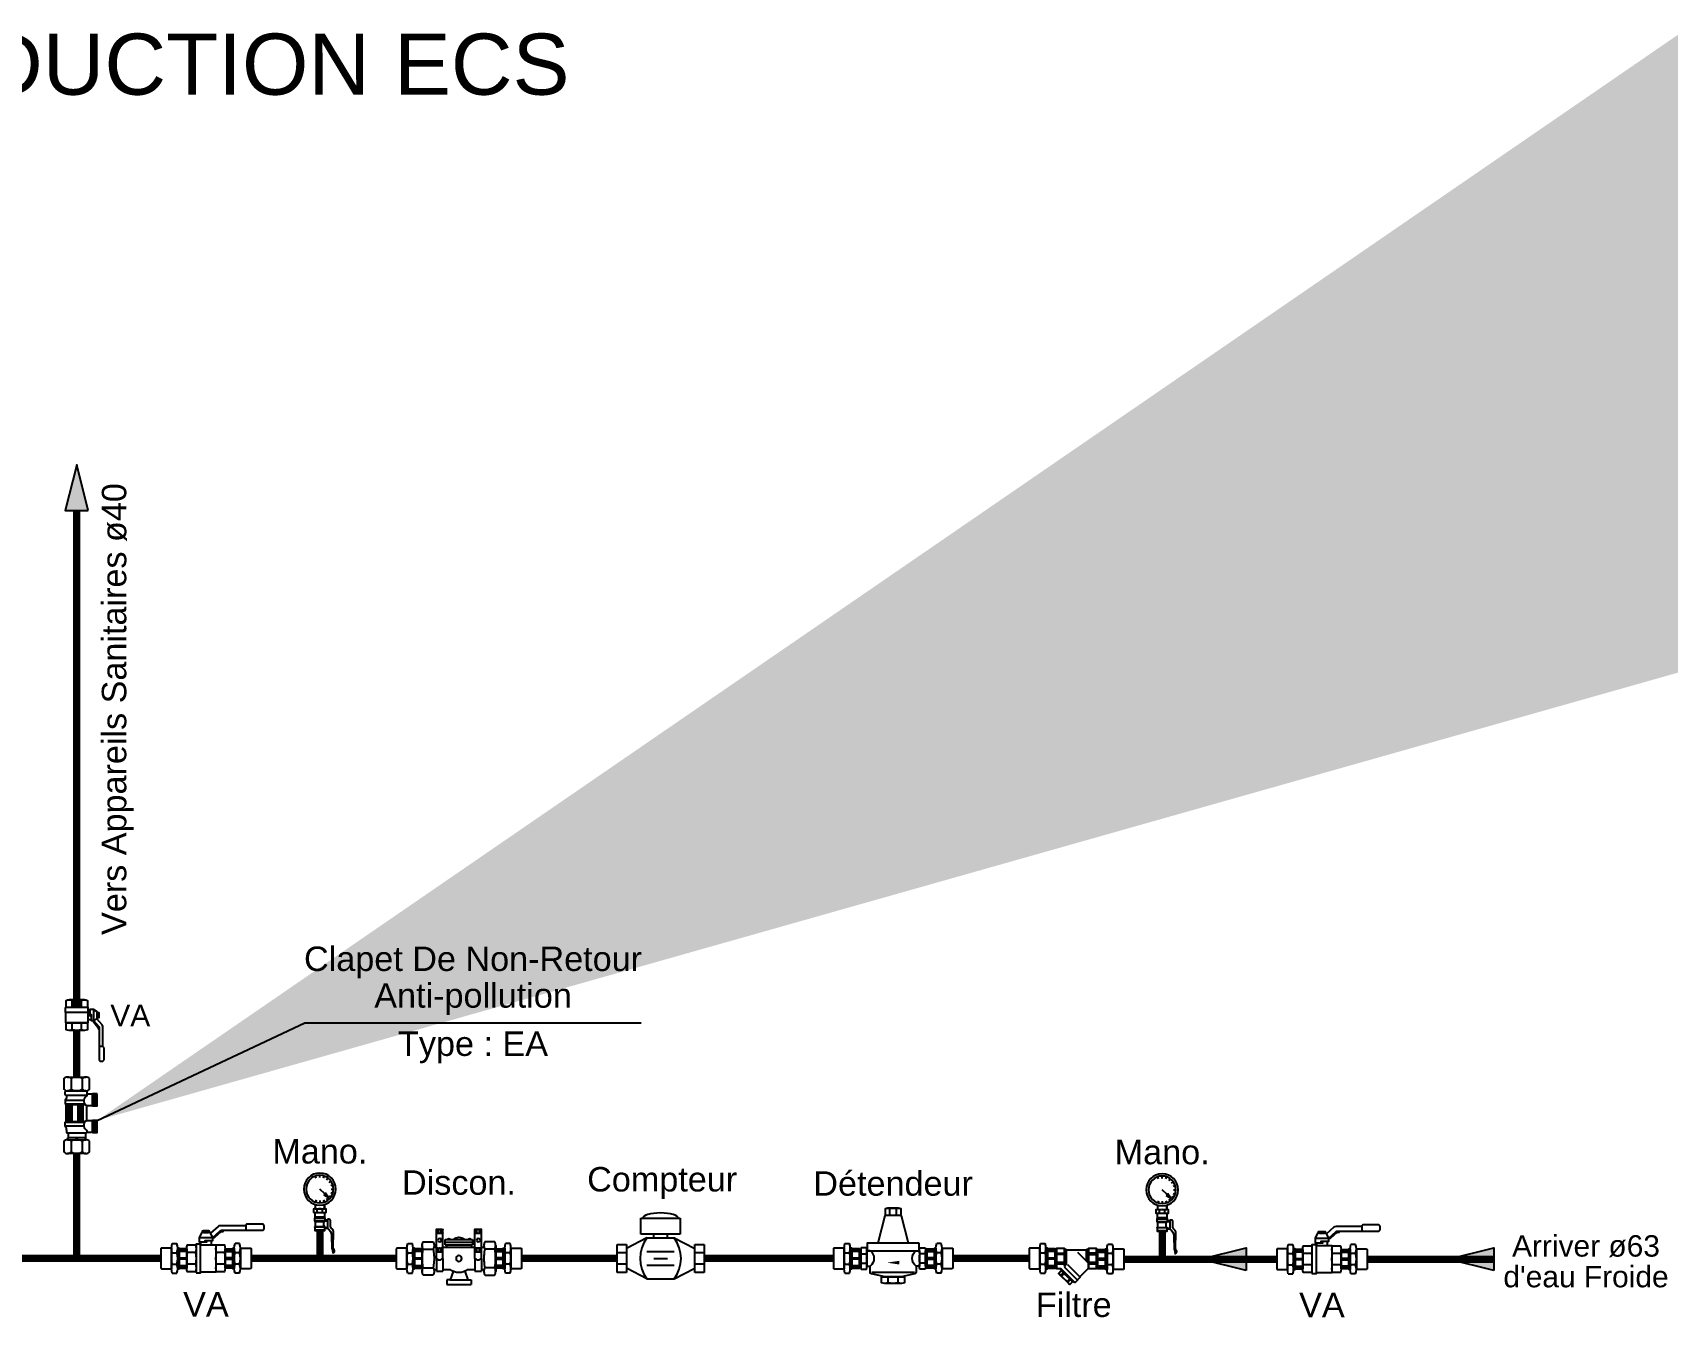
# Model space of a CAD drawing. Header units: metres. Extents: x -101133.8 to -101066.7, y -24899.3 to -24824.7.
# Drawn here: x -101072.09 to -101066.74, y -24846.72 to -24842.52 of the extents above; entities that cross this region are included whole.
import ezdxf
from ezdxf.enums import TextEntityAlignment as Align

# ---------------------------------------------------------------- set-up
doc = ezdxf.new("R2010")
doc.units = ezdxf.units.M
doc.header["$LTSCALE"] = 0.2
for name, color, linetype in [('CMT-PLB-EC-U', 1, 'Continuous'), ('CMT_PLMB_EAU_FROIDE', 150, 'Continuous'), ('CMT_PLMB_ROBINETTERIE_EAU_FROIDE', 150, 'Continuous')]:
    doc.layers.add(name, color=color, linetype=linetype)
doc.styles.add('Arial', font='arial.ttf')
doc.styles.get("Standard").update_dxf_attribs({"font": 'arial.ttf'})
doc.linetypes.add('EAU_FROIDE', pattern='A,12.7,-5.08,["EF",Standard,S=2.54,R=0,X=-2.54,Y=-1.27],-5.08', length=22.86)
doc.dimstyles.new('ISO-25', dxfattribs={"dimtxt": 2.5, "dimasz": 2.5, "dimexe": 1.25, "dimexo": 0.625, "dimtad": 1, "dimtxsty": 'Standard', "dimcen": 2.5, "dimadec": 0, "dimazin": 0, "dimtfac": 1, "dimtmove": 0, "dimatfit": 3, "dimfxl": 1, "dimarcsym": 0})

# ---------------------------------------------------------------- blocks, each defined once
blk = doc.blocks.new('ecrou')
blk.add_lwpolyline([(0.3, 3, -0.15), (0.3, 7), (3.7, 7, -0.15), (3.7, 3, -0.1), (3.7, -3, -0.15), (3.7, -7), (0.3, -7, -0.15), (0.3, -3, -0.1)], format="xyb", close=True)
for points in [[(0, 5), (0, -5)], [(3.7, 3), (0.3, 3)], [(4, 5), (4, -5)], [(3.7, -3), (0.3, -3)]]:
    blk.add_lwpolyline(points)
blk = doc.blocks.new('A$C7AEA77E3')
for p, q in [((-192.5, 107), (-192.5, 92)), ((-80, 59), (-80, 45)), ((-45, 54), (-45, 47))]:
    blk.add_line(p, q)
for points in [[(-85, 69), (-109.1, 90.7, 0.185339), (-112.5, 92), (-247.5, 92, -0.414214), (-252.5, 97), (-252.5, 107, -0.414214), (-247.5, 112), (-197.5, 112, -0.414214), (-192.5, 107), (-108.6, 107, -0.185339), (-101.9, 104.4), (-77.7, 82.6)], [(-85, 69), (-90.2, 69, -0.185339), (-91.5, 69.5), (-111.2, 87.2, 0.185339), (-113.2, 88), (-117.5, 88, -0.414214), (-120.5, 91), (-120.5, 92)]]:
    blk.add_lwpolyline(points, format="xyb")
for points in [[(-85, 69), (-76.5, 84.7), (-48.5, 84.7), (-40, 69)], [(-30, -47), (-45, -47), (-45, 47), (-30, 47)]]:
    blk.add_lwpolyline(points, close=True)
for points in [[(-59.5, 54), (-59.5, 59), (-85, 59), (-85, 69)], [(-40, 69), (-40, 54), (-65.5, 54), (-65.5, 59)], [(-125, 31.5), (-125, -31.5)], [(-123.1, 18.9), (-96.9, 18.9)], [(-45, 45), (-95, 45), (-95, 45), (-95, -45), (-95, -45), (-95, -45), (-45, -45)], [(-95, 31.5), (-95, -31.5)], [(-30, 31.5), (-30, -31.5)], [(-28.1, 18.9), (-1.9, 18.9)], [(0, 31.5), (0, -31.5)], [(-123.1, -18.9), (-96.9, -18.9)], [(-28.1, -18.9), (-1.9, -18.9)]]:
    blk.add_lwpolyline(points)
for points in [[(-96.9, 18.9, 0.15), (-96.9, 44.1), (-123.1, 44.1, 0.15), (-123.1, 18.9, 0.1), (-123.1, -18.9, 0.15), (-123.1, -44.1), (-96.9, -44.1, 0.15), (-96.9, -18.9, 0.1)], [(-1.9, 18.9, 0.15), (-1.9, 44.1), (-28.1, 44.1, 0.15), (-28.1, 18.9, 0.1), (-28.1, -18.9, 0.15), (-28.1, -44.1), (-1.9, -44.1, 0.15), (-1.9, -18.9, 0.1)]]:
    blk.add_lwpolyline(points, format="xyb", close=True)
at = {"extrusion": (0, 0, -1), "xscale": 1.5714285714286, "yscale": 1.5714285714286, "zscale": -1.5714285714286, "rotation": 90}
blk.add_blockref('ecrou', (62.5, 84.7), dxfattribs=at)
blk = doc.blocks.new('Sens')
blk.add_lwpolyline([(0, -25), (-100, 0), (0, 25)], close=True)
blk.add_solid([(-100, 0), (0, 25), (0, -25)])
blk = doc.blocks.new('A$C225B042B')
blk.add_lwpolyline([(-50, 0), (0, 0)])
at = {"xscale": -0.375, "yscale": 0.375, "zscale": 0.375, "rotation": 180}
blk.add_blockref('Sens', (-50, 0), dxfattribs=at)
blk = doc.blocks.new('A$C02617CCC')
for points in [[(-30.3, 159), (-36.4, 163.5)], [(-22, 167.3), (-26.5, 173.4)], [(-11.6, 172.7), (-13.9, 179.8)], [(0, 174.5), (0, 182)], [(11.6, 172.7), (13.9, 179.8)], [(-37.5, 137), (-45, 137)], [(-35.7, 148.6), (-42.8, 150.9)], [(-35.7, 125.4), (-42.8, 123.1)], [(-30.3, 115), (-36.4, 110.5)], [(-22, 106.7), (-26.5, 100.6)], [(-15, 86.7), (-15, 72)], [(15, 86.7), (15, 72), (-15, 72), (-15, 86.7)], [(15, 45), (15, 60), (-15, 60), (-15, 45)], [(-11.6, 101.3), (-13.9, 94.2)], [(0, 99.5), (0, 92)], [(11.6, 101.3), (13.9, 94.2)], [(15, 86.7), (15, 72)], [(-16.3, 36), (-24.7, 36)], [(-16.3, 33.3), (-24.7, 33.3)], [(-16.3, 11.7), (-24.7, 11.7)], [(-16.3, 9), (-24.7, 9)]]:
    blk.add_lwpolyline(points)
blk.add_lwpolyline([(-24.7, 38), (-24.7, 7.7, 0.260392), (-38.3, -15), (-39.3, -58.1), (-40.3, -58.1), (-42.2, -72, -0.628085), (-46.3, -62, 0.144704), (-43.4, -54.1), (-44.8, -3.8, -0.213854), (-40.4, 6.4, 0.040121), (-34.9, 12.2), (-34.9, 32.6, -0.414214), (-29.5, 38), (-24.7, 38)], format="xyb")
for points in [[(-15, 43.7, 0.414214), (-16.3, 42.3), (16.4, 42.3, 0.414214), (15, 43.7)], [(-15, 30.9, -0.414214), (-16.3, 32.3), (16.4, 32.3, -0.414214), (15, 30.9)], [(-15, 14.1, 0.414214), (-16.3, 12.7), (16.4, 12.7, 0.414214), (15, 14.1)], [(-15, 1.3, -0.414214), (-16.3, 2.7), (16.4, 2.7, -0.414214), (15, 1.3)], [(-15, 30.9), (15, 30.9), (15, 14.1), (-15, 14.1, 0.294557)]]:
    blk.add_lwpolyline(points, format="xyb", close=True)
for points in [[(16.4, 32.3), (16.4, 42.3), (-16.3, 42.3), (-16.3, 32.3)], [(16.4, 12.7), (16.4, 2.7), (-16.3, 2.7), (-16.3, 12.7)], [(15, 43.7), (-15, 43.7), (-15, 45), (15, 45)], [(15, 1.3), (-15, 1.3), (-15, 0), (15, 0)]]:
    blk.add_lwpolyline(points, close=True)
for radius in [52.5, 45]:
    blk.add_circle((0, 137), radius)
at = {"extrusion": (0, 0, -1), "xscale": 0.45, "yscale": 0.45, "zscale": -0.45, "rotation": 135.0000000000001}
blk.add_blockref('A$C225B042B', (0, 137), dxfattribs=at)
at = {"xscale": 3, "yscale": 3, "zscale": 3, "rotation": 270}
blk.add_blockref('ecrou', (0, 72), dxfattribs=at)
blk = doc.blocks.new('A$C3BA637DA')
for p, q in [((46.5, 0), (46.5, 95.5)), ((67.9, 83.2), (46.5, 83.2)), ((52.5, 96.2), (47.4, 96.2)), ((53.4, 83.9), (53.4, 95.4)), ((60.2, 96.2), (54.2, 96.2)), ((61.1, 83.9), (61.1, 95.4)), ((67.1, 96.2), (61.9, 96.2)), ((67.9, 0), (67.9, 95.4)), ((75.3, 62.1), (75.3, 44.3)), ((164.8, 62.1), (75.3, 62.1)), ((164.8, 44.3), (164.8, 62.1)), ((172.5, 0), (172.5, 94.9)), ((193.9, 82.7), (172.5, 82.7)), ((178.5, 95.6), (173.4, 95.6)), ((179.4, 83.4), (179.4, 94.8)), ((186.2, 95.6), (180.2, 95.6)), ((187.1, 83.4), (187.1, 94.8)), ((193.1, 95.6), (187.9, 95.6)), ((193.9, 0), (193.9, 94.8)), ((0, 42.4), (0, -42.4)), ((4.5, 30.3), (34, 30.3)), ((46.5, 36.5), (37.9, 36.5)), ((67.9, 21.3), (46.5, 21.3)), ((46.5, 0), (46.5, -41.7)), ((52.5, 34.2), (47.4, 34.2)), ((53.4, 22), (53.4, 33.4)), ((60.2, 34.2), (54.2, 34.2)), ((61.1, 22), (61.1, 33.4)), ((67.1, 34.2), (61.9, 34.2)), ((84.3, 36.5), (67.9, 36.5)), ((67.9, 0), (67.9, -41.7)), ((164.8, 53.2), (75.3, 53.2)), ((164.8, 44.3), (75.3, 44.3)), ((79.4, 44.3), (79.4, 36.5)), ((172.5, 36.5), (79.4, 36.5)), ((160.8, 44.3), (160.8, 36.5)), ((193.9, 21.3), (172.5, 21.3)), ((172.5, 0), (172.5, -41.7)), ((178.5, 34.2), (173.4, 34.2)), ((179.4, 22), (179.4, 33.4)), ((186.2, 34.2), (180.2, 34.2)), ((187.1, 22), (187.1, 33.4)), ((193.1, 34.2), (187.9, 34.2)), ((202.1, 36.5), (193.9, 36.5)), ((193.9, 0), (193.9, -41.7)), ((235.5, 30.3), (206, 30.3)), ((240, 42.4), (240, -42.4)), ((4.5, -30.3), (34, -30.3)), ((46.5, -36.5), (37.9, -36.5)), ((67.9, -41.7), (46.5, -41.7)), ((91.7, -36.5), (67.9, -36.5)), ((100.8, -42.1), (91.4, -70.3)), ((139.2, -42.2), (148.5, -70.3)), ((172.5, -36.5), (148.5, -36.5)), ((193.9, -41.7), (172.5, -41.7)), ((202.1, -36.5), (193.9, -36.5)), ((235.5, -30.3), (206, -30.3)), ((79.9, -70.3), (79.9, -85.1)), ((148.5, -70.3), (79.9, -70.3)), ((160, -85.1), (80, -85.1)), ((148.5, -70.3), (160, -70.3)), ((160, -70.3), (160, -85.1))]:
    blk.add_line(p, q)
for points in [[(4.5, -54.5, -0.213301), (3.1, -53.9, -0.094046), (1.3, -51, -0.050718), (0.4, -47.4, -0.038121), (0, -42.4, -0.038121), (0.4, -37.4, -0.050718), (1.3, -33.8, -0.094046), (3.1, -30.9, -0.213301), (4.5, -30.3, -0.316569), (3.3, -29.5, -0.049272), (1.3, -21.4, -0.021514), (0.4, -12.5, -0.01537), (0, 0, -0.01537), (0.4, 12.5, -0.021514), (1.3, 21.4, -0.049272), (3.3, 29.5, -0.316569), (4.5, 30.3, -0.213301), (3.1, 30.9, -0.094046), (1.3, 33.8, -0.050718), (0.4, 37.4, -0.038121), (0, 42.4, -0.038121), (0.4, 47.4, -0.050718), (1.3, 51, -0.094046), (3.1, 53.9, -0.213301), (4.5, 54.5), (34, 54.5, -0.213301), (35.4, 53.9, -0.094046), (37.2, 51, -0.050718), (38.1, 47.4, -0.038121), (38.5, 42.4, -0.038121), (38.1, 37.4, -0.050718), (37.2, 33.8, -0.094046), (35.4, 30.9, -0.213301), (34, 30.3, -0.316569), (35.2, 29.5, -0.049272), (37.2, 21.4, -0.021514), (38.1, 12.5, -0.01537), (38.5, 0, -0.01537), (38.1, -12.5, -0.021514), (37.2, -21.4, -0.049272), (35.2, -29.5, -0.316569), (34, -30.3, -0.213301), (35.4, -30.9, -0.094046), (37.2, -33.8, -0.050718), (38.1, -37.4, -0.038121), (38.5, -42.4, -0.038121), (38.1, -47.4, -0.050718), (37.2, -51, -0.094046), (35.4, -53.9, -0.213301), (34, -54.5)], [(235.5, -54.5, 0.213301), (236.9, -53.9, 0.094046), (238.7, -51, 0.050718), (239.6, -47.4, 0.038121), (240, -42.4, 0.038121), (239.6, -37.4, 0.050718), (238.7, -33.8, 0.094046), (236.9, -30.9, 0.213301), (235.5, -30.3, 0.316569), (236.7, -29.5, 0.049272), (238.7, -21.4, 0.021514), (239.6, -12.5, 0.01537), (240, 0, 0.01537), (239.6, 12.5, 0.021514), (238.7, 21.4, 0.049272), (236.7, 29.5, 0.316569), (235.5, 30.3, 0.213301), (236.9, 30.9, 0.094046), (238.7, 33.8, 0.050718), (239.6, 37.4, 0.038121), (240, 42.4, 0.038121), (239.6, 47.4, 0.050718), (238.7, 51, 0.094046), (236.9, 53.9, 0.213301), (235.5, 54.5), (206, 54.5, 0.213301), (204.6, 53.9, 0.094046), (202.8, 51, 0.050718), (201.9, 47.4, 0.038121), (201.5, 42.4, 0.038121), (201.9, 37.4, 0.050718), (202.8, 33.8, 0.094046), (204.6, 30.9, 0.213301), (206, 30.3, 0.316569), (204.8, 29.5, 0.049272), (202.8, 21.4, 0.021514), (201.9, 12.5, 0.01537), (201.5, 0, 0.01537), (201.9, -12.5, 0.021514), (202.8, -21.4, 0.049272), (204.8, -29.5, 0.316569), (206, -30.3, 0.213301), (204.6, -30.9, 0.094046), (202.8, -33.8, 0.050718), (201.9, -37.4, 0.038121), (201.5, -42.4, 0.038121), (201.9, -47.4, 0.050718), (202.8, -51, 0.094046), (204.6, -53.9, 0.213301), (206, -54.5)]]:
    blk.add_lwpolyline(points, format="xyb", close=True)
for centre, radius in [((57, 59.7), 5.56), ((183, 59.7), 5.56), ((120.1, -0.1), 9.52)]:
    blk.add_circle(centre, radius)
for centre, radius, start, end in [((47.6, 95.1), 1.09, 99.8369, 165.1728), ((47.5, 84.3), 1.09, 200.0014, 260.1631), ((52.3, 95.1), 1.09, 14.8272, 80.1631), ((52.3, 84.3), 1.09, 279.8369, 339.9986), ((54.4, 95.1), 1.09, 99.8369, 165.1728), ((54.4, 84.3), 1.09, 200.0014, 260.1631), ((60, 95.1), 1.09, 14.8272, 80.1631), ((60, 84.3), 1.09, 279.8369, 339.9986), ((62.1, 95.1), 1.09, 99.8369, 165.1728), ((62.1, 84.3), 1.09, 200.0014, 260.1631), ((66.9, 95.1), 1.09, 14.8272, 80.1631), ((66.9, 84.3), 1.09, 279.8369, 339.9986), ((84.8, 61), 4.09, 15.9612, 164.0388), ((120.1, 43.2), 26.2, 46.0773, 133.9227), ((152.7, 61), 4.09, 15.9612, 164.0388), ((173.5, 94.6), 1.09, 99.8369, 165.1728), ((173.5, 83.7), 1.09, 200.0014, 260.1631), ((178.3, 94.6), 1.09, 14.8272, 80.1631), ((178.3, 83.7), 1.09, 279.8369, 339.9986), ((180.4, 94.6), 1.09, 99.8369, 165.1728), ((180.4, 83.7), 1.09, 200.0014, 260.1631), ((186, 94.6), 1.09, 14.8272, 80.1631), ((186, 83.7), 1.09, 279.8369, 339.9986), ((188.1, 94.6), 1.09, 99.8369, 165.1728), ((188.1, 83.7), 1.09, 200.0014, 260.1631), ((192.9, 94.6), 1.09, 14.8272, 80.1631), ((192.9, 83.7), 1.09, 279.8369, 339.9986), ((47.6, 33.2), 1.09, 99.8369, 165.1728), ((47.5, 22.3), 1.09, 200.0014, 260.1631), ((52.3, 33.2), 1.09, 14.8272, 80.1631), ((52.3, 22.3), 1.09, 279.8369, 339.9986), ((54.4, 33.2), 1.09, 99.8369, 165.1728), ((54.4, 22.3), 1.09, 200.0014, 260.1631), ((60, 33.2), 1.09, 14.8272, 80.1631), ((60, 22.3), 1.09, 279.8369, 339.9986), ((62.1, 33.2), 1.09, 99.8369, 165.1728), ((62.1, 22.3), 1.09, 200.0014, 260.1631), ((66.9, 33.2), 1.09, 14.8272, 80.1631), ((66.9, 22.3), 1.09, 279.8369, 339.9986), ((173.5, 33.2), 1.09, 99.8369, 165.1728), ((173.5, 22.3), 1.09, 200.0014, 260.1631), ((178.3, 33.2), 1.09, 14.8272, 80.1631), ((178.3, 22.3), 1.09, 279.8369, 339.9986), ((180.4, 33.2), 1.09, 99.8369, 165.1728), ((180.4, 22.3), 1.09, 200.0014, 260.1631), ((186, 33.2), 1.09, 14.8272, 80.1631), ((186, 22.3), 1.09, 279.8369, 339.9986), ((188.1, 33.2), 1.09, 99.8369, 165.1728), ((188.1, 22.3), 1.09, 200.0014, 260.1631), ((192.9, 33.2), 1.09, 14.8272, 80.1631), ((192.9, 22.3), 1.09, 279.8369, 339.9986), ((57.2, 5.2), 10.7, 208.9809, 331.0191), ((120.1, -0.1), 46.2, 232.0354, 307.9646), ((183.2, 5.2), 10.7, 208.9809, 331.0191)]:
    blk.add_arc(centre, radius, start, end)
blk = doc.blocks.new('A$C55335447')
for points in [[(2.5, -48.5, -0.166667), (2.5, -18.5, -0.135135), (2.5, 18.5, -0.166667), (2.5, 48.5)], [(17.5, -48.5, 0.166667), (17.5, -18.5, 0.135135), (17.5, 18.5, 0.166667), (17.5, 48.5)]]:
    blk.add_lwpolyline(points, format="xyb")
for points in [[(0, 33.5), (0, -33.5)], [(2.5, 48.5), (17.5, 48.5)], [(2.5, 18.5), (17.5, 18.5)], [(20, -33.5), (20, 33.5)], [(2.5, -18.5), (17.5, -18.5)], [(2.5, -48.5), (17.5, -48.5)]]:
    blk.add_lwpolyline(points)
blk = doc.blocks.new('A$C4EF74476')
for points in [[(35, -35.5), (35, 35.5, -0.414214), (33, 33.5), (2, 33.5, 0.414214), (0, 31.5), (0, -31.5, 0.414214), (2, -33.5), (33, -33.5, -0.414214)], [(81, 27, -1), (81, 23), (64, 23, -1), (64, 27)], [(81, 2, -1), (81, -2), (64, -2, -1), (64, 2)], [(81, -23, -1), (81, -27), (64, -27, -1), (64, -23)]]:
    blk.add_lwpolyline(points, format="xyb", close=True)
for points in [[(55, -33.5), (60, -33.5), (60, 33.5), (55, 33.5)], [(60, -31.5), (85, -31.5), (85, 31.5), (60, 31.5)]]:
    blk.add_lwpolyline(points, close=True)
blk.add_blockref('A$C55335447', (35, 0))
blk = doc.blocks.new('A$C216B0D12')
blk.add_lwpolyline([(99.2, 163.9, 0.15), (84.8, 163.9), (84.8, 141.1, 0.15), (99.2, 141.1, 0.1), (120.8, 141.1, 0.15), (135.2, 141.1), (135.2, 163.9, 0.15), (120.8, 163.9, 0.1)], format="xyb", close=True)
for points in [[(92, 165), (128, 165)], [(99.2, 141.1), (99.2, 163.9)], [(120.8, 141.1), (120.8, 163.9)], [(92, 140), (128, 140)], [(35, 25), (24, 25), (24, -25), (35, -25)], [(185, 25), (196, 25), (196, -25), (185, -25)], [(40, -45.8), (180, -45.8)]]:
    blk.add_lwpolyline(points)
for points in [[(60, 50), (82.9, 138.9, -0.116434), (87.4, 140), (132.6, 140, -0.116434), (137.1, 138.9), (160, 50)], [(35, -25), (35, -45.8, 0.36507), (39.2, -50.7), (74.1, -57.9, 0.116434), (83, -60), (137, -60, 0.116434), (145.9, -57.9), (180.8, -50.7, 0.36507), (185, -45.8), (185, -25)]]:
    blk.add_lwpolyline(points, format="xyb")
for points in [[(0, -25), (4, -25), (4, 25), (0, 25)], [(25, 50), (195, 50), (195, 25), (25, 25)], [(216, -25), (220, -25), (220, 25), (216, 25)]]:
    blk.add_lwpolyline(points, close=True)
for centre, start, end in [((16.2, 0), 306.8699, 53.1301), ((203.8, 0), 126.8699, 233.1301)]:
    blk.add_arc(centre, 31.3, start, end)
blk.add_solid([(90, -19.8), (90, -7.8), (130, -13.8)])
at = {"yscale": 5}
for p, xscale, zscale in [((24, 0), -5, 4.999999999999977), ((196, 0), 5, 5)]:
    blk.add_blockref('ecrou', p, dxfattribs=dict(at, xscale=xscale, zscale=zscale))
at = {"xscale": -5.399999999999864, "yscale": 5.399999999999864, "zscale": 5.399999999999999, "rotation": 90}
blk.add_blockref('ecrou', (110, -60), dxfattribs=at)
blk = doc.blocks.new('A$C186D027E')
for points in [[(5, -31.5), (0, -31.5), (0, 31.5), (5, 31.5)], [(34.2, 14.8), (6.3, 14.8), (6.3, 20.2), (34.2, 20.2)], [(155, -31.5), (160, -31.5), (160, 31.5), (155, 31.5)]]:
    blk.add_lwpolyline(points, close=True)
for points in [[(6.3, 39, 0.142857), (6.3, 20.2)], [(124.4, -36.3), (124.4, 36.3, -0.131652), (124.6, 37), (125.8, 39), (153.7, 39), (155, 36.7), (155, -36.7), (153.7, -39), (125.8, -39), (124.6, -37, -0.131652), (124.4, -36.3), (92.9, -67.9, 0.305615), (92.6, -69.4, -0.305615), (92.3, -70.9), (83.5, -79.7, 0.267949), (83.1, -81, -0.267949), (82.8, -82.3), (74.9, -90.2, -0.313749), (73.4, -90.4), (66.3, -87.2, 0.313749), (64.7, -87.5), (55.3, -96.9), (53, -96.3), (14, -57.3), (13.4, -55), (22.9, -45.6, 0.313749), (23.1, -44.1), (20.8, -39), (6.3, -39), (5, -36.7), (5, 36.7), (6.3, 39), (34.2, 39), (35.4, 37, -0.131652), (35.6, 36.3), (35.6, -29.7)], [(6.3, 14.8, 0.090909), (6.3, -14.8)], [(34.2, 20.2, 0.142857), (34.2, 39)], [(34.2, -14.8, 0.090909), (34.2, 14.8)], [(35.6, 35.7, 0.414214), (36.9, 34.3), (41, 34.3, -0.341999), (42.3, 33.3, 0.341999), (43.6, 32.3), (116.4, 32.3, 0.341999), (117.7, 33.3, -0.341999), (119, 34.3), (123.1, 34.3, 0.414214), (124.4, 35.7)], [(125.8, 39, 0.142857), (125.8, 20.2)], [(125.8, 14.8), (153.7, 14.8), (153.7, 20.2), (125.8, 20.2), (125.8, 14.8, 0.090909), (125.8, -14.8)], [(153.7, 20.2, 0.142857), (153.7, 39)], [(153.7, -14.8, 0.090909), (153.7, 14.8)], [(6.3, -20.2, 0.142857), (6.3, -39)], [(35.6, -29.7, 0.071409), (34.2, -20.2), (34.2, -14.8), (6.3, -14.8), (6.3, -20.2), (34.2, -20.2)], [(13.4, -55, 0.203771), (21.5, -63.1)], [(54.5, -75.8), (44.3, -86), (47.2, -88.8), (57.3, -78.7, 0.117647), (65.4, -86.8), (23.5, -44.9, 0.117647), (31.6, -53), (21.5, -63.1), (24.3, -66), (34.5, -55.9, 0.047619), (54.5, -75.8)], [(125.8, -20.2), (153.7, -20.2), (153.7, -14.8), (125.8, -14.8), (125.8, -20.2, 0.142857), (125.8, -39)], [(153.7, -39, 0.142857), (153.7, -20.2)], [(24.3, -66, 0.082479), (44.3, -86)], [(47.2, -88.8, 0.203771), (55.3, -96.9)]]:
    blk.add_lwpolyline(points, format="xyb")
for points in [[(42.3, -24.9), (42.3, 33)], [(83.5, 23.6), (124.4, -17.3)], [(117.7, -10.6), (117.7, 33)], [(21.4, -38.1), (73.3, -90)], [(33.5, -31.1), (82.8, -80.4)], [(45.7, -22.3), (92.3, -68.9)]]:
    blk.add_lwpolyline(points)
blk = doc.blocks.new('A$C3B406B36')
for points in [[(54.9, 66.7), (54.9, 51.7), (93.9, 51.7), (93.9, 66.7)], [(141.9, 66.7), (141.9, 51.7), (180.9, 51.7), (180.9, 66.7)], [(57.9, 50.2), (90.9, 50.2), (90.9, 51.7), (57.9, 51.7)], [(144.9, 50.2), (177.9, 50.2), (177.9, 51.7), (144.9, 51.7)], [(199, -30), (205, -30), (205, 30), (199, 30)]]:
    blk.add_lwpolyline(points, close=True)
for points in [[(56.4, 51.7), (56.4, 66.7)], [(59.4, 51.7), (59.4, 66.7)], [(62.4, 51.7), (62.4, 66.7)], [(65.4, 51.7), (65.4, 66.7)], [(68.4, 51.7), (68.4, 66.7)], [(71.4, 51.7), (71.4, 66.7)], [(74.4, 51.7), (74.4, 66.7)], [(77.4, 51.7), (77.4, 66.7)], [(80.4, 51.7), (80.4, 66.7)], [(83.4, 51.7), (83.4, 66.7)], [(86.4, 51.7), (86.4, 66.7)], [(89.4, 51.7), (89.4, 66.7)], [(92.4, 51.7), (92.4, 66.7)], [(143.4, 51.7), (143.4, 66.7)], [(146.4, 51.7), (146.4, 66.7)], [(149.4, 51.7), (149.4, 66.7)], [(152.4, 51.7), (152.4, 66.7)], [(155.4, 51.7), (155.4, 66.7)], [(158.4, 51.7), (158.4, 66.7)], [(161.4, 51.7), (161.4, 66.7)], [(164.4, 51.7), (164.4, 66.7)], [(167.4, 51.7), (167.4, 66.7)], [(170.4, 51.7), (170.4, 66.7)], [(173.4, 51.7), (173.4, 66.7)], [(176.4, 51.7), (176.4, 66.7)], [(179.4, 51.7), (179.4, 66.7)], [(0, -30), (0, 30)], [(5, 18), (40, 18)], [(45, 30), (45, -30)], [(75.9, -37.5), (75.9, 22.8)], [(90.9, 19.5), (144.9, 19.5)], [(90.9, 13.5), (144.9, 13.5)], [(90.9, 9.9), (144.9, 9.9)], [(90.9, 3.9), (144.9, 3.9)], [(159.9, -37.5), (159.9, 22.8)], [(183.9, 28.5), (199, 28.5)], [(205, -30), (205, 30)], [(210, 18), (245, 18)], [(250, 30), (250, -30)], [(5, -18), (40, -18)], [(90.9, -16.1), (144.9, -16.1)], [(90.9, -22.1), (144.9, -22.1)], [(90.9, -25.6), (144.9, -25.6)], [(90.9, -31.6), (144.9, -31.6)], [(183.9, -28.5), (199, -28.5)], [(210, -18), (245, -18)]]:
    blk.add_lwpolyline(points)
for points in [[(5, 42, 0.416667), (5, 18, 0.277778), (5, -18, 0.416667), (5, -42), (40, -42, 0.416667), (40, -18, 0.277778), (40, 18, 0.416667), (40, 42)], [(48, 33), (57, 33, -0.414214), (60, 30), (60, -34.5, -0.414214), (57, -37.5), (48, -37.5, -0.414214), (45, -34.5), (45, 30, -0.414214)], [(90.9, 19.5, 0.3), (90.9, 13.5), (90.9, 9.9, 0.3), (90.9, 3.9), (90.9, -16.1, 0.3), (90.9, -22.1), (90.9, -25.6, 0.3), (90.9, -31.6), (87.9, -36), (147.9, -36), (144.9, -31.6, 0.3), (144.9, -25.6), (144.9, -22.1, 0.3), (144.9, -16.1), (144.9, 3.9, 0.3), (144.9, 9.9), (144.9, 13.5, 0.3), (144.9, 19.5, 0.169129), (141.9, 33), (93.9, 33, 0.169129)], [(210, 42, 0.416667), (210, 18, 0.277778), (210, -18, 0.416667), (210, -42), (245, -42, 0.416667), (245, -18, 0.277778), (245, 18, 0.416667), (245, 42)]]:
    blk.add_lwpolyline(points, format="xyb", close=True)
for points in [[(54.9, 33), (54.9, 47.2, -0.414214), (57.9, 50.2), (90.9, 50.2, -0.414214), (93.9, 47.2), (93.9, 33)], [(57, 33, -0.335418), (64.1, 29.4, 0.558415), (93.9, 33)], [(60, -33, -0.156192), (75.9, -37.5), (87.9, -37.5), (87.9, 25.9)], [(141.9, 33), (141.9, 47.2, -0.414214), (144.9, 50.2), (177.9, 50.2, -0.414214), (180.9, 47.2), (180.9, 33)], [(141.9, 33, 0.558415), (171.7, 29.4, -0.261994), (176.8, 33), (180.9, 33, -0.414214), (183.9, 30), (183.9, -30, -0.414214), (180.9, -33), (175.2, -33, 0.14995), (159.9, -37.5), (147.9, -37.5), (147.9, 25.9)]]:
    blk.add_lwpolyline(points, format="xyb")
blk = doc.blocks.new('A$C5EDA2DEB')
for p, q in [((-65, 47), (-65, 36)), ((-35, 43), (-35, 37.5))]:
    blk.add_line(p, q)
for points in [[(-68, 55), (-87.1, 72, 0.185339), (-89.8, 73), (-196, 73, -0.414214), (-200, 77), (-200, 85, -0.414214), (-196, 89), (-157, 89, -0.414214), (-153, 85), (-153, 73)], [(-153, 85), (-86.7, 85, -0.185339), (-81.4, 83), (-61.9, 65.5)], [(-68, 55), (-72.1, 55, -0.185339), (-73.2, 55.4), (-88.8, 69.2, 0.185339), (-90.4, 69.8), (-93.8, 69.8, -0.414214), (-96.2, 72.2), (-96.2, 73)]]:
    blk.add_lwpolyline(points, format="xyb")
for points in [[(-68, 55), (-61, 67), (-39, 67), (-32, 55)], [(-75, -36), (-40, -36), (-40, 36), (-75, 36)], [(-25, -37.5), (-40, -37.5), (-40, 37.5), (-25, 37.5)]]:
    blk.add_lwpolyline(points, close=True)
for points in [[(-47.5, 43), (-47.5, 47), (-68, 47), (-68, 55)], [(-32, 55), (-32, 43), (-52.5, 43), (-52.5, 47)], [(-100, 25), (-100, -25)], [(-98.5, 15), (-76.5, 15)], [(-75, 25), (-75, -25)], [(-25, 25), (-25, -25)], [(-23.5, 15), (-1.5, 15)], [(0, 25), (0, -25)], [(-98.5, -15), (-76.5, -15)], [(-23.5, -15), (-1.5, -15)]]:
    blk.add_lwpolyline(points)
for points in [[(-76.5, 15, 0.15), (-76.5, 35), (-98.5, 35, 0.15), (-98.5, 15, 0.1), (-98.5, -15, 0.15), (-98.5, -35), (-76.5, -35, 0.15), (-76.5, -15, 0.1)], [(-1.5, 15, 0.15), (-1.5, 35), (-23.5, 35, 0.15), (-23.5, 15, 0.1), (-23.5, -15, 0.15), (-23.5, -35), (-1.5, -35, 0.15), (-1.5, -15, 0.1)]]:
    blk.add_lwpolyline(points, format="xyb", close=True)
at = {"extrusion": (0, 0, -1), "xscale": 1.247165533428415, "yscale": 1.247165533428415, "zscale": -1.247165533428194, "rotation": 90}
blk.add_blockref('ecrou', (50, 67), dxfattribs=at)
blk = doc.blocks.new('S3001')
for p, q in [((0, -3.5), (0, 3.5)), ((0, 3.5), (2.33, 3.5)), ((2.33, 3.5), (2.33, -3.5)), ((2.33, -3.5), (0, -3.5))]:
    blk.add_line(p, q)
at = {"color": 8}
for p, q in [((2.33, 1.45), (0, 1.45)), ((2.33, -1.45), (0, -1.45))]:
    blk.add_line(p, q, dxfattribs=at)
blk = doc.blocks.new('S3060')
for p, q in [((6, 10.15), (15.86, 10.15)), ((6, 6.12), (6, 10.15)), ((15.86, 10.15), (15.86, 6.12)), ((7.5, 5.15), (2.33, 2.49)), ((15.86, 6.12), (6, 6.12)), ((7.5, 5.15), (14.36, 5.15)), ((9.22, 5.15), (9.22, 6.12)), ((12.65, 5.15), (12.65, 6.12)), ((14.36, 5.15), (19.53, 2.49)), ((7.5, 1.72), (14.36, 1.72)), ((9.22, 0), (12.65, 0)), ((7.5, -5.15), (2.33, -2.49)), ((7.5, -1.72), (14.36, -1.72)), ((14.36, -5.15), (19.53, -2.49)), ((7.5, -5.15), (14.36, -5.15))]:
    blk.add_line(p, q)
for centre, start, end in [((14.36, 0), 143.1301, 216.8699), ((7.5, 0), 323.1301, 36.8699)]:
    blk.add_arc(centre, 8.58, start, end)
blk.add_ellipse((10.93, 10.15), major_axis=(-4.47, 0), ratio=0.290544, start_param=3.141593, end_param=6.283185)
for p in [(0, 0), (19.53, 0)]:
    blk.add_blockref('S3001', p)

msp = doc.modelspace()

# ---------------------------------------------------------------- linework, layer by layer
at = {"layer": 'CMT_PLMB_EAU_FROIDE', "linetype": 'EAU_FROIDE', "const_width": 0.024}
for points in [[(-101071.9436, -24845.707), (-101071.9436, -24844.0809)], [(-101071.9436, -24845.9345), (-101071.9436, -24845.782)], [(-101071.9436, -24846.528), (-101071.9436, -24846.1845)], [(-101071.1487, -24846.528), (-101071.1487, -24846.438)], [(-101068.3939, -24846.5304), (-101068.3939, -24846.4404)], [(-101071.6687, -24846.528), (-101072.2487, -24846.528)], [(-101070.8987, -24846.528), (-101071.3737, -24846.528)], [(-101070.1765, -24846.528), (-101070.4887, -24846.528)], [(-101069.4689, -24846.528), (-101069.8923, -24846.528)], [(-101068.8289, -24846.528), (-101069.0789, -24846.528)], [(-101068.0189, -24846.5304), (-101068.5189, -24846.5304)], [(-101067.3089, -24846.5304), (-101067.7239, -24846.5304)]]:
    msp.add_lwpolyline(points, dxfattribs=at)

# ---------------------------------------------------------------- block references
at = {"layer": 'CMT_PLMB_EAU_FROIDE', "linetype": 'EAU_FROIDE', "xscale": -0.0015, "yscale": 0.0015, "zscale": 0.0015, "rotation": 89.99999999999997}
msp.add_blockref('Sens', (-101071.9436, -24844.0809), dxfattribs=at)
at = {"layer": 'CMT_PLMB_EAU_FROIDE', "linetype": 'EAU_FROIDE'}
for name, p, xscale, yscale, zscale in [('A$C02617CCC', (-101071.1487, -24846.438), -0.001, 0.001, 0.001), ('A$C02617CCC', (-101068.3939, -24846.4404), -0.001, 0.001, 0.001), ('A$C216B0D12', (-101069.1639, -24846.528), -0.001, 0.001, 0.001), ('A$C7AEA77E3', (-101071.5837, -24846.528), -0.001, 0.001, 0.001), ('A$C3BA637DA', (-101070.5737, -24846.528), -0.001, 0.001, 0.001), ('S3060', (-101070.1765, -24846.528), 0.013, 0.013, 0.013), ('A$C7AEA77E3', (-101067.9339, -24846.5304), -0.001, 0.001, 0.001), ('A$C4EF74476', (-101071.6687, -24846.528), 0.001, 0.001, 0.001), ('A$C4EF74476', (-101071.3737, -24846.528), -0.001, 0.001, 0.001), ('A$C4EF74476', (-101070.8987, -24846.528), 0.001, 0.001, 0.001), ('A$C4EF74476', (-101070.4887, -24846.528), -0.001, 0.001, 0.001), ('A$C4EF74476', (-101069.4689, -24846.528), 0.001, 0.001, 0.001), ('A$C4EF74476', (-101069.0789, -24846.528), -0.001, 0.001, 0.001), ('A$C4EF74476', (-101068.8289, -24846.528), 0.001, 0.001, 0.001), ('A$C4EF74476', (-101068.5189, -24846.5304), -0.001, 0.001, 0.001), ('A$C4EF74476', (-101068.0189, -24846.5304), 0.001, 0.001, 0.001), ('A$C4EF74476', (-101067.7239, -24846.5304), -0.001, 0.001, 0.001), ('A$C186D027E', (-101068.7439, -24846.528), 0.0008750000000000002, 0.0008750000000000002, 0.0008750000000000002), ('Sens', (-101068.1189, -24846.5304), 0.0015, 0.0015, 0.0015), ('Sens', (-101067.3089, -24846.5304), 0.0015, 0.0015, 0.0015)]:
    msp.add_blockref(name, p, dxfattribs=dict(at, xscale=xscale, yscale=yscale, zscale=zscale))
at = {"layer": 'CMT_PLMB_ROBINETTERIE_EAU_FROIDE', "yscale": 0.001, "zscale": 0.001, "rotation": 270}
for name, p, xscale in [('A$C5EDA2DEB', (-101071.9436, -24845.682), -0.001), ('A$C3B406B36', (-101071.9436, -24845.9345), 0.001)]:
    msp.add_blockref(name, p, dxfattribs=dict(at, xscale=xscale))

# ---------------------------------------------------------------- texts
at = {"layer": 'CMT-PLB-EC-U', "insert": (-101072.8622, -24842.6217), "char_height": 0.2, "attachment_point": 4, "style": 'Arial'}
msp.add_mtext('PRODUCTION ECS', dxfattribs=at)
at = {"layer": 'CMT_PLMB_EAU_FROIDE', "linetype": 'EAU_FROIDE'}
msp.add_text('Vers Appareils Sanitaires ø40', height=0.08, rotation=90, dxfattribs=at).set_placement((-101071.8118, -24844.7304), align=Align.MIDDLE)
for s, height, p in [('Mano.', 0.08, (-101071.1487, -24846.178)), ('Mano.', 0.08, (-101068.3939, -24846.1804)), ('Discon.', 0.08, (-101070.6937, -24846.278)), ('Compteur', 0.08, (-101070.0292, -24846.2804)), ('Détendeur', 0.08, (-101069.2739, -24846.2804)), ('Arriver ø63', 0.07, (-101067.0078, -24846.4861)), ("d'eau Froide", 0.07, (-101067.0078, -24846.5861)), ('VA', 0.08, (-101071.5212, -24846.678)), ('Filtre', 0.08, (-101068.6832, -24846.678)), ('VA', 0.08, (-101067.8714, -24846.6804))]:
    msp.add_text(s, height=height, dxfattribs=at).set_placement(p, align=Align.MIDDLE)
at = {"layer": 'CMT_PLMB_ROBINETTERIE_EAU_FROIDE'}
for s, height, p in [('Clapet De Non-Retour', 0.08, (-101070.6477, -24845.5574)), ('Anti-pollution', 0.08, (-101070.6477, -24845.6774)), ('VA', 0.07, (-101071.7686, -24845.7331)), ('Type : EA', 0.08, (-101070.6477, -24845.8374))]:
    msp.add_text(s, height=height, dxfattribs=at).set_placement(p, align=Align.MIDDLE)

# ---------------------------------------------------------------- leaders
msp.add_leader([(-101071.8769, -24846.0764), (-101071.1977, -24845.7574), (-101070.0977, -24845.7574)], dimstyle='ISO-25', override={"dimasz": 80, "dimgap": 0.625, "dimtad": 0}, dxfattribs=at)

doc.saveas('drawing.dxf')
